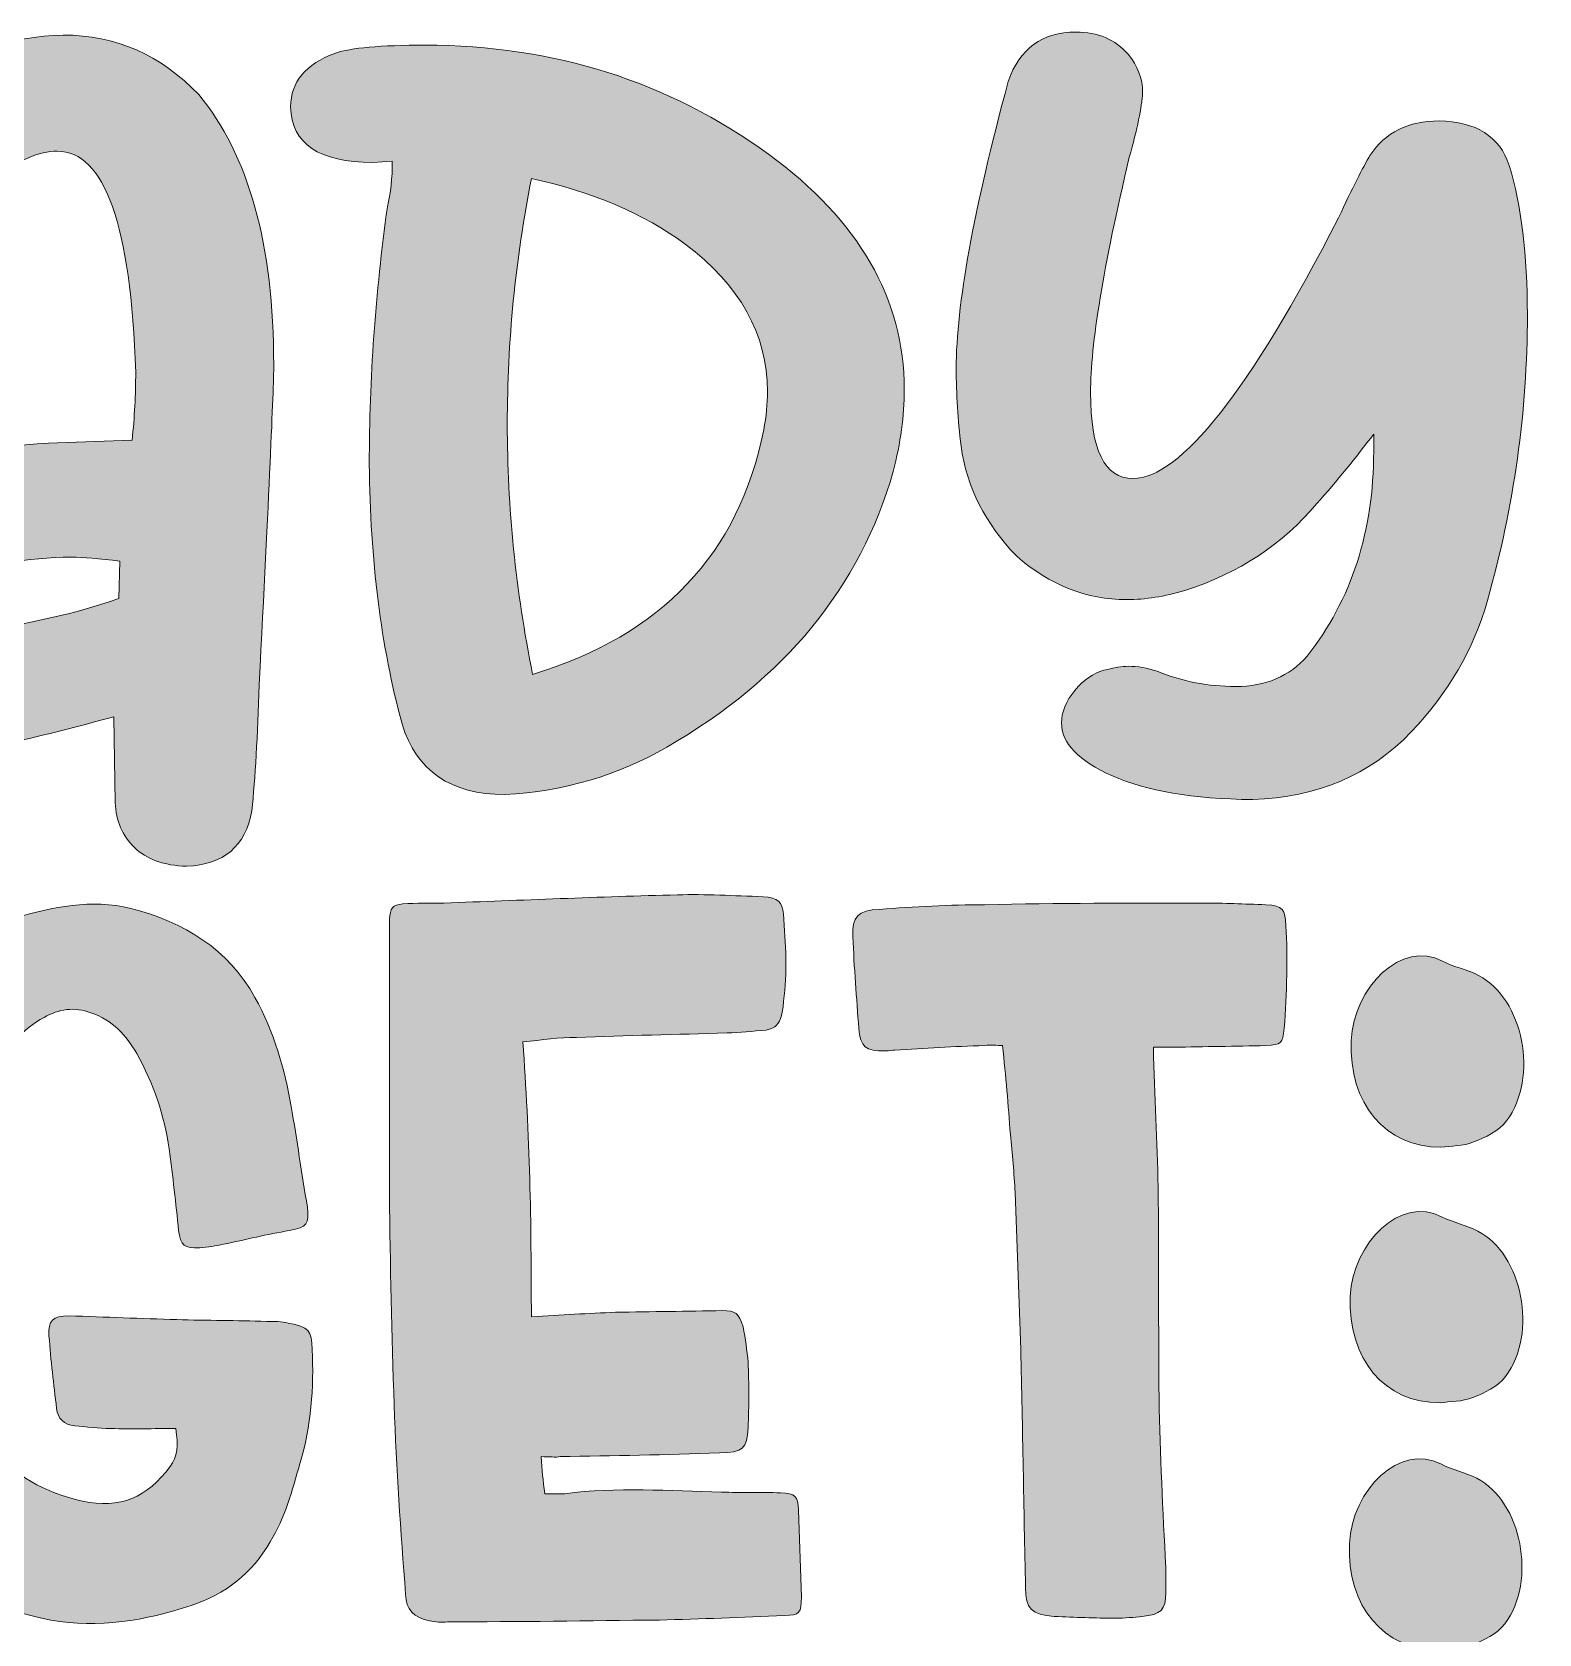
# Model space of a CAD drawing. Header units: inches. Extents: x 19 to 580, y -590 to -104.
# Drawn here: x 369.2 to 557, y -309.2 to -109.5 of the extents above; entities that cross this region are included whole.
import ezdxf

# ---------------------------------------------------------------- set-up
doc = ezdxf.new("R2010")
doc.units = ezdxf.units.IN
doc.header["$MEASUREMENT"] = 0
doc.layers.add('Layer 1', color=7, linetype='Continuous')

# ---------------------------------------------------------------- blocks, each defined once
blk = doc.blocks.new('block 4')
at = {"layer": 'Layer 1', "true_color": 0x2e3092}
h = blk.add_hatch(color=177, dxfattribs=at)
h.dxf.hatch_style = 2
edge = h.paths.add_edge_path()
edge.add_spline(control_points=[(521.31, -205.18), (513.87, -205.1), (508.04, -204.11), (503.82, -202.23), (499.59, -200.34), (497.48, -198.14), (497.48, -195.62), (497.48, -194.28), (498.03, -192.93), (499.14, -191.59), (500.25, -190.25), (501.45, -189.41), (502.76, -189.07), (504.07, -188.74), (505.07, -188.57), (505.78, -188.57), (506.98, -188.57), (508.19, -188.78), (509.4, -189.2), (512.51, -190.46), (515.78, -191.09), (519.2, -191.09), (522.92, -191.09), (525.88, -189.83), (528.1, -187.31), (533.63, -180.26), (536.39, -171.75), (536.39, -161.76), (536.39, -161.76), (536.39, -159.62), (536.39, -159.62), (534.18, -162.56), (531.82, -165.45), (529.3, -168.3), (525.08, -173.34), (519.6, -176.95), (512.86, -179.13), (510.35, -179.88), (507.94, -180.26), (505.62, -180.26), (500.6, -180.26), (496.02, -178.46), (491.9, -174.85), (487.98, -170.82), (485.67, -166.25), (484.96, -161.13), (484.56, -157.86), (484.36, -154.63), (484.36, -151.44), (484.36, -143.63), (486.52, -131.72), (490.84, -115.69), (492.25, -111.58), (495.07, -109.52), (499.29, -109.52), (502.01, -109.52), (504.17, -110.44), (505.78, -112.29), (506.98, -113.72), (507.59, -115.31), (507.59, -117.07), (507.48, -118.92), (506.93, -121.6), (505.93, -125.13), (502.71, -138.72), (501.1, -148.5), (501.1, -154.46), (501.1, -161.59), (502.86, -165.16), (506.38, -165.16), (512.31, -165.16), (520.86, -154.33), (532.02, -132.68), (533.73, -128.99), (535.04, -126.39), (535.94, -124.88), (537.85, -122.02), (540.71, -120.6), (544.54, -120.6), (549.16, -120.68), (552.08, -122.53), (553.29, -126.14), (554.79, -131.09), (555.55, -137.3), (555.55, -144.76), (555.55, -156.77), (553.89, -168.64), (550.57, -180.39), (548.86, -186.43), (545.69, -191.88), (541.07, -196.75), (535.94, -202.12), (529.35, -204.93), (521.31, -205.18)], knot_values=[0, 0, 0, 0, 1, 1, 1, 2, 2, 2, 3, 3, 3, 4, 4, 4, 5, 5, 5, 6, 6, 6, 7, 7, 7, 8, 8, 8, 9, 9, 9, 10, 10, 10, 11, 11, 11, 12, 12, 12, 13, 13, 13, 14, 14, 14, 15, 15, 15, 16, 16, 16, 17, 17, 17, 18, 18, 18, 19, 19, 19, 20, 20, 20, 21, 21, 21, 22, 22, 22, 23, 23, 23, 24, 24, 24, 25, 25, 25, 26, 26, 26, 27, 27, 27, 28, 28, 28, 29, 29, 29, 30, 30, 30, 31, 31, 31, 31], degree=3, periodic=1)
h = blk.add_hatch(color=177, dxfattribs=at)
h.dxf.hatch_style = 2
edge = h.paths.add_edge_path()
edge.add_spline(control_points=[(388.44, -213.49), (385.62, -213.41), (383.46, -212.63), (381.95, -211.16), (380.45, -209.69), (379.64, -207.83), (379.54, -205.56), (379.54, -205.56), (379.39, -194.86), (379.39, -194.86), (375.07, -196.04), (370.74, -197.13), (366.42, -198.14), (363.8, -198.72), (360.99, -199.02), (357.97, -199.02), (355.46, -199.02), (352.89, -198.76), (350.28, -198.26), (340.12, -196.16), (335.05, -191.17), (335.05, -183.28), (335.05, -180.35), (336.1, -177.37), (338.21, -174.35), (344.75, -166.21), (355.76, -161.68), (371.25, -160.75), (371.25, -160.75), (381.65, -160.37), (381.65, -160.37), (381.95, -157.52), (382.1, -154.71), (382.1, -151.94), (381.5, -133.56), (378.23, -124.37), (372.3, -124.37), (370.09, -124.37), (367.52, -125.46), (364.61, -127.65), (355.76, -134.02), (349.32, -141.87), (345.3, -151.18), (343.59, -156.05), (340.53, -158.48), (336.1, -158.48), (335.5, -158.48), (334.95, -158.44), (334.44, -158.36), (330.22, -157.27), (328.11, -154.83), (328.11, -151.06), (328.11, -149.72), (328.36, -148.42), (328.86, -147.16), (333.69, -135.16), (341.83, -125.09), (353.3, -116.95), (360.13, -112.33), (366.72, -109.98), (373.05, -109.9), (379.59, -109.9), (385.22, -112.37), (389.95, -117.32), (396.18, -124.79), (399.3, -136.04), (399.3, -151.06), (399.3, -154.08), (398.69, -167.34), (397.49, -190.83), (397.29, -197.3), (396.98, -202.54), (396.58, -206.57), (395.78, -211.02), (393.06, -213.32), (388.44, -213.49)], knot_values=[0, 0, 0, 0, 1, 1, 1, 2, 2, 2, 3, 3, 3, 4, 4, 4, 5, 5, 5, 6, 6, 6, 7, 7, 7, 8, 8, 8, 9, 9, 9, 10, 10, 10, 11, 11, 11, 12, 12, 12, 13, 13, 13, 14, 14, 14, 15, 15, 15, 16, 16, 16, 17, 17, 17, 18, 18, 18, 19, 19, 19, 20, 20, 20, 21, 21, 21, 22, 22, 22, 23, 23, 23, 24, 24, 24, 25, 25, 25, 25], degree=3, periodic=1)
edge = h.paths.add_edge_path()
edge.add_spline(control_points=[(357.07, -184.67), (357.07, -184.67), (358.88, -184.54), (358.88, -184.54), (366.62, -183.79), (373.66, -182.32), (379.99, -180.14), (379.99, -180.14), (380.14, -175.48), (380.14, -175.48), (377.53, -175.14), (375.52, -174.97), (374.11, -174.97), (368.58, -174.97), (363.3, -175.98), (358.27, -178), (354.96, -179.51), (353.3, -181.06), (353.3, -182.65), (353.3, -184), (354.55, -184.67), (357.07, -184.67)], knot_values=[0, 0, 0, 0, 1, 1, 1, 2, 2, 2, 3, 3, 3, 4, 4, 4, 5, 5, 5, 6, 6, 6, 7, 7, 7, 7], degree=3, periodic=1)
h = blk.add_hatch(color=177, dxfattribs=at)
h.dxf.hatch_style = 2
edge = h.paths.add_edge_path()
edge.add_spline(control_points=[(428.1, -204.56), (421.37, -204.56), (417.09, -201.62), (415.29, -195.74), (412.67, -186.09), (411.31, -175.31), (411.21, -163.39), (411.21, -152.74), (411.97, -142.04), (413.47, -131.3), (413.88, -129.62), (414.08, -127.73), (414.08, -125.63), (414.08, -125.63), (411.67, -125.76), (411.67, -125.76), (404.93, -125.76), (401.51, -123.45), (401.41, -118.83), (401.41, -115.73), (403.27, -113.51), (406.99, -112.16), (408.9, -111.49), (412.62, -111.16), (418.15, -111.16), (434.24, -111.16), (448.51, -115.69), (460.98, -124.75), (472.24, -132.98), (477.88, -142.75), (477.88, -154.08), (477.88, -157.35), (477.42, -160.75), (476.52, -164.28), (472.39, -178.71), (462.99, -190.16), (448.31, -198.64), (442.28, -202.16), (435.54, -204.14), (428.1, -204.56)], knot_values=[0, 0, 0, 0, 1, 1, 1, 2, 2, 2, 3, 3, 3, 4, 4, 4, 5, 5, 5, 6, 6, 6, 7, 7, 7, 8, 8, 8, 9, 9, 9, 10, 10, 10, 11, 11, 11, 12, 12, 12, 13, 13, 13, 13], degree=3, periodic=1)
edge = h.paths.add_edge_path()
edge.add_spline(control_points=[(431.57, -189.58), (447.66, -184.71), (457.26, -174.56), (460.38, -159.11), (460.68, -157.44), (460.83, -155.84), (460.83, -154.33), (460.83, -147.2), (457.41, -141.07), (450.58, -135.95), (445.45, -132.18), (439.06, -129.45), (431.42, -127.77), (429.41, -137.93), (428.41, -148.12), (428.41, -158.36), (428.41, -168.77), (429.46, -179.17), (431.57, -189.58)], knot_values=[0, 0, 0, 0, 1, 1, 1, 2, 2, 2, 3, 3, 3, 4, 4, 4, 5, 5, 5, 6, 6, 6, 6], degree=3, periodic=1)
at = {"layer": 'Layer 1', "lineweight": 0}
for points, knots in [([(521.31, -205.18), (513.87, -205.1), (508.04, -204.11), (503.82, -202.23), (499.59, -200.34), (497.48, -198.14), (497.48, -195.62), (497.48, -194.28), (498.03, -192.93), (499.14, -191.59), (500.25, -190.25), (501.45, -189.41), (502.76, -189.07), (504.07, -188.74), (505.07, -188.57), (505.78, -188.57), (506.98, -188.57), (508.19, -188.78), (509.4, -189.2), (512.51, -190.46), (515.78, -191.09), (519.2, -191.09), (522.92, -191.09), (525.88, -189.83), (528.1, -187.31), (533.63, -180.26), (536.39, -171.75), (536.39, -161.76), (536.39, -161.76), (536.39, -159.62), (536.39, -159.62), (534.18, -162.56), (531.82, -165.45), (529.3, -168.3), (525.08, -173.34), (519.6, -176.95), (512.86, -179.13), (510.35, -179.88), (507.94, -180.26), (505.62, -180.26), (500.6, -180.26), (496.02, -178.46), (491.9, -174.85), (487.98, -170.82), (485.67, -166.25), (484.96, -161.13), (484.56, -157.86), (484.36, -154.63), (484.36, -151.44), (484.36, -143.63), (486.52, -131.72), (490.84, -115.69), (492.25, -111.58), (495.07, -109.52), (499.29, -109.52), (502.01, -109.52), (504.17, -110.44), (505.78, -112.29), (506.98, -113.72), (507.59, -115.31), (507.59, -117.07), (507.48, -118.92), (506.93, -121.6), (505.93, -125.13), (502.71, -138.72), (501.1, -148.5), (501.1, -154.46), (501.1, -161.59), (502.86, -165.16), (506.38, -165.16), (512.31, -165.16), (520.86, -154.33), (532.02, -132.68), (533.73, -128.99), (535.04, -126.39), (535.94, -124.88), (537.85, -122.02), (540.71, -120.6), (544.54, -120.6), (549.16, -120.68), (552.08, -122.53), (553.29, -126.14), (554.79, -131.09), (555.55, -137.3), (555.55, -144.76), (555.55, -156.77), (553.89, -168.64), (550.57, -180.39), (548.86, -186.43), (545.69, -191.88), (541.07, -196.75), (535.94, -202.12), (529.35, -204.93), (521.31, -205.18)], [0, 0, 0, 0, 1, 1, 1, 2, 2, 2, 3, 3, 3, 4, 4, 4, 5, 5, 5, 6, 6, 6, 7, 7, 7, 8, 8, 8, 9, 9, 9, 10, 10, 10, 11, 11, 11, 12, 12, 12, 13, 13, 13, 14, 14, 14, 15, 15, 15, 16, 16, 16, 17, 17, 17, 18, 18, 18, 19, 19, 19, 20, 20, 20, 21, 21, 21, 22, 22, 22, 23, 23, 23, 24, 24, 24, 25, 25, 25, 26, 26, 26, 27, 27, 27, 28, 28, 28, 29, 29, 29, 30, 30, 30, 31, 31, 31, 31]), ([(388.44, -213.49), (385.62, -213.41), (383.46, -212.63), (381.95, -211.16), (380.45, -209.69), (379.64, -207.83), (379.54, -205.56), (379.54, -205.56), (379.39, -194.86), (379.39, -194.86), (375.07, -196.04), (370.74, -197.13), (366.42, -198.14), (363.8, -198.72), (360.99, -199.02), (357.97, -199.02), (355.46, -199.02), (352.89, -198.76), (350.28, -198.26), (340.12, -196.16), (335.05, -191.17), (335.05, -183.28), (335.05, -180.35), (336.1, -177.37), (338.21, -174.35), (344.75, -166.21), (355.76, -161.68), (371.25, -160.75), (371.25, -160.75), (381.65, -160.37), (381.65, -160.37), (381.95, -157.52), (382.1, -154.71), (382.1, -151.94), (381.5, -133.56), (378.23, -124.37), (372.3, -124.37), (370.09, -124.37), (367.52, -125.46), (364.61, -127.65), (355.76, -134.02), (349.32, -141.87), (345.3, -151.18), (343.59, -156.05), (340.53, -158.48), (336.1, -158.48), (335.5, -158.48), (334.95, -158.44), (334.44, -158.36), (330.22, -157.27), (328.11, -154.83), (328.11, -151.06), (328.11, -149.72), (328.36, -148.42), (328.86, -147.16), (333.69, -135.16), (341.83, -125.09), (353.3, -116.95), (360.13, -112.33), (366.72, -109.98), (373.05, -109.9), (379.59, -109.9), (385.22, -112.37), (389.95, -117.32), (396.18, -124.79), (399.3, -136.04), (399.3, -151.06), (399.3, -154.08), (398.69, -167.34), (397.49, -190.83), (397.29, -197.3), (396.98, -202.54), (396.58, -206.57), (395.78, -211.02), (393.06, -213.32), (388.44, -213.49)], [0, 0, 0, 0, 1, 1, 1, 2, 2, 2, 3, 3, 3, 4, 4, 4, 5, 5, 5, 6, 6, 6, 7, 7, 7, 8, 8, 8, 9, 9, 9, 10, 10, 10, 11, 11, 11, 12, 12, 12, 13, 13, 13, 14, 14, 14, 15, 15, 15, 16, 16, 16, 17, 17, 17, 18, 18, 18, 19, 19, 19, 20, 20, 20, 21, 21, 21, 22, 22, 22, 23, 23, 23, 24, 24, 24, 25, 25, 25, 25]), ([(428.1, -204.56), (421.37, -204.56), (417.09, -201.62), (415.29, -195.74), (412.67, -186.09), (411.31, -175.31), (411.21, -163.39), (411.21, -152.74), (411.97, -142.04), (413.47, -131.3), (413.88, -129.62), (414.08, -127.73), (414.08, -125.63), (414.08, -125.63), (411.67, -125.76), (411.67, -125.76), (404.93, -125.76), (401.51, -123.45), (401.41, -118.83), (401.41, -115.73), (403.27, -113.51), (406.99, -112.16), (408.9, -111.49), (412.62, -111.16), (418.15, -111.16), (434.24, -111.16), (448.51, -115.69), (460.98, -124.75), (472.24, -132.98), (477.88, -142.75), (477.88, -154.08), (477.88, -157.35), (477.42, -160.75), (476.52, -164.28), (472.39, -178.71), (462.99, -190.16), (448.31, -198.64), (442.28, -202.16), (435.54, -204.14), (428.1, -204.56)], [0, 0, 0, 0, 1, 1, 1, 2, 2, 2, 3, 3, 3, 4, 4, 4, 5, 5, 5, 6, 6, 6, 7, 7, 7, 8, 8, 8, 9, 9, 9, 10, 10, 10, 11, 11, 11, 12, 12, 12, 13, 13, 13, 13]), ([(431.57, -189.58), (447.66, -184.71), (457.26, -174.56), (460.38, -159.11), (460.68, -157.44), (460.83, -155.84), (460.83, -154.33), (460.83, -147.2), (457.41, -141.07), (450.58, -135.95), (445.45, -132.18), (439.06, -129.45), (431.42, -127.77), (429.41, -137.93), (428.41, -148.12), (428.41, -158.36), (428.41, -168.77), (429.46, -179.17), (431.57, -189.58)], [0, 0, 0, 0, 1, 1, 1, 2, 2, 2, 3, 3, 3, 4, 4, 4, 5, 5, 5, 6, 6, 6, 6]), ([(357.07, -184.67), (357.07, -184.67), (358.88, -184.54), (358.88, -184.54), (366.62, -183.79), (373.66, -182.32), (379.99, -180.14), (379.99, -180.14), (380.14, -175.48), (380.14, -175.48), (377.53, -175.14), (375.52, -174.97), (374.11, -174.97), (368.58, -174.97), (363.3, -175.98), (358.27, -178), (354.96, -179.51), (353.3, -181.06), (353.3, -182.65), (353.3, -184), (354.55, -184.67), (357.07, -184.67)], [0, 0, 0, 0, 1, 1, 1, 2, 2, 2, 3, 3, 3, 4, 4, 4, 5, 5, 5, 6, 6, 6, 7, 7, 7, 7])]:
    blk.add_open_spline(points, degree=3, knots=knots, dxfattribs=at)
blk = doc.blocks.new('block 6')
at = {"layer": 'Layer 1', "true_color": 0x00a550}
h = blk.add_hatch(color=114, dxfattribs=at)
h.dxf.hatch_style = 2
edge = h.paths.add_edge_path()
edge.add_spline(control_points=[(379.01, -283.57), (377.47, -283.57), (375.92, -283.34), (374.5, -283.23), (373.19, -283.12), (372.36, -282.33), (372.24, -281.08), (371.88, -278.03), (371.52, -275.09), (371.29, -272.03), (371.17, -270.11), (371.76, -269.54), (373.78, -269.54), (378.3, -269.66), (382.82, -269.88), (387.21, -270), (391.02, -270.11), (394.7, -270.11), (398.39, -270.22), (399.34, -270.22), (400.29, -270.22), (401.12, -270.45), (403.62, -270.9), (404.09, -271.35), (404.09, -273.73), (404.33, -278.48), (403.97, -283.23), (402.55, -287.98), (401.6, -291.26), (400.76, -294.66), (398.86, -297.71), (396.6, -301.56), (393.28, -304.27), (389, -305.63), (383.29, -307.55), (377.47, -308.46), (371.52, -307.44), (364.27, -306.08), (358.21, -303.03), (353.69, -297.26), (349.3, -291.49), (346.44, -285.04), (344.78, -278.25), (342.88, -271.02), (341.93, -263.66), (343, -256.2), (343.71, -250.65), (344.9, -245.23), (347.39, -240.14), (349.18, -236.29), (351.2, -232.56), (353.69, -229.05), (357.02, -224.41), (361.42, -221.36), (367.12, -219.89), (371.76, -218.64), (376.52, -217.51), (381.51, -218.76), (388.17, -220.45), (393.63, -223.85), (396.96, -229.84), (399.34, -234.14), (400.65, -238.78), (401.48, -243.42), (402.19, -247.6), (402.79, -251.79), (403.5, -255.97), (403.74, -258.12), (403.5, -258.46), (401.24, -258.91), (398.51, -259.36), (395.77, -260.04), (393.04, -260.61), (392.09, -260.83), (391.14, -260.95), (390.07, -261.06), (388.17, -261.17), (387.69, -260.72), (387.45, -258.91), (387.09, -255.52), (386.74, -252.12), (386.26, -248.73), (385.67, -244.55), (384.36, -240.59), (382.22, -236.85), (380.91, -234.59), (379.25, -232.67), (376.52, -231.76), (374.5, -230.97), (372.47, -231.31), (370.69, -232.33), (369.38, -233.01), (368.2, -234.03), (367.12, -235.04), (365.7, -236.52), (364.39, -238.1), (362.96, -239.68), (361.3, -241.72), (360.11, -243.87), (359.28, -246.36), (356.78, -253.71), (355.71, -261.17), (356.67, -268.87), (357.38, -275.2), (359.76, -280.97), (363.92, -285.95), (366.89, -289.34), (370.81, -291.6), (375.45, -292.62), (380.2, -293.64), (383.53, -292.17), (386.38, -288.32), (387.33, -287.08), (387.45, -285.72), (387.09, -283.57), (384.36, -283.57), (381.63, -283.68), (379.01, -283.57)], knot_values=[0, 0, 0, 0, 1, 1, 1, 2, 2, 2, 3, 3, 3, 4, 4, 4, 5, 5, 5, 6, 6, 6, 7, 7, 7, 8, 8, 8, 9, 9, 9, 10, 10, 10, 11, 11, 11, 12, 12, 12, 13, 13, 13, 14, 14, 14, 15, 15, 15, 16, 16, 16, 17, 17, 17, 18, 18, 18, 19, 19, 19, 20, 20, 20, 21, 21, 21, 22, 22, 22, 23, 23, 23, 24, 24, 24, 25, 25, 25, 26, 26, 26, 27, 27, 27, 28, 28, 28, 29, 29, 29, 30, 30, 30, 31, 31, 31, 32, 32, 32, 33, 33, 33, 34, 34, 34, 35, 35, 35, 36, 36, 36, 37, 37, 37, 38, 38, 38, 39, 39, 39, 39], degree=3, periodic=1)
h = blk.add_hatch(color=114, dxfattribs=at)
h.dxf.hatch_style = 2
edge = h.paths.add_edge_path()
edge.add_spline(control_points=[(441.89, -269.09), (446.41, -268.98), (450.81, -268.98), (455.21, -268.87), (456.87, -268.87), (457.23, -269.21), (457.82, -270.9), (458.06, -272.37), (458.3, -273.84), (458.42, -275.31), (458.54, -278.03), (458.54, -280.74), (458.42, -283.46), (458.3, -286.17), (457.82, -286.51), (454.85, -286.62), (448.19, -286.85), (441.54, -286.96), (435, -287.08), (434.41, -287.19), (433.69, -287.08), (432.62, -287.08), (432.74, -288.77), (432.86, -290.02), (433.1, -291.71), (433.1, -291.71), (435.59, -291.71), (435.59, -291.71), (442.01, -290.81), (448.67, -291.38), (455.09, -291.49), (457.58, -291.6), (459.96, -291.49), (462.46, -291.6), (464.36, -291.71), (464.6, -291.94), (464.72, -293.75), (464.72, -293.75), (465.07, -304.61), (465.07, -304.61), (465.07, -306.53), (464.84, -306.87), (462.93, -306.87), (457.7, -307.1), (452.47, -307.32), (447.36, -307.44), (438.57, -307.55), (429.77, -307.66), (420.97, -307.66), (420.26, -307.78), (419.43, -307.66), (418.72, -307.55), (416.81, -307.21), (415.74, -306.08), (415.74, -304.27), (415.15, -296.35), (414.56, -288.55), (414.32, -280.63), (413.96, -271.92), (413.84, -263.1), (413.72, -254.39), (413.72, -254.39), (413.72, -223.28), (413.72, -223.28), (413.72, -222.15), (413.72, -221.13), (413.72, -220.11), (413.84, -218.76), (414.08, -218.3), (415.39, -218.19), (417.05, -218.08), (418.83, -218.08), (420.5, -218.08), (430.13, -217.74), (439.87, -217.29), (449.62, -217.06), (453.07, -216.95), (456.63, -217.17), (460.32, -217.29), (462.1, -217.4), (462.7, -217.96), (462.82, -219.44), (463.05, -223.17), (463.41, -226.79), (462.82, -230.29), (462.82, -230.97), (462.7, -231.54), (462.58, -232.1), (462.34, -233.12), (461.86, -233.69), (460.68, -233.91), (459.01, -234.03), (457.35, -234.25), (455.8, -234.25), (449.5, -234.48), (443.2, -234.59), (437.02, -234.82), (434.88, -234.82), (432.74, -235.16), (430.36, -235.38), (430.72, -241.04), (431.08, -246.81), (431.2, -252.46), (431.43, -258.12), (431.32, -263.78), (431.43, -269.66), (435.12, -269.43), (438.57, -269.21), (441.89, -269.09)], knot_values=[0, 0, 0, 0, 1, 1, 1, 2, 2, 2, 3, 3, 3, 4, 4, 4, 5, 5, 5, 6, 6, 6, 7, 7, 7, 8, 8, 8, 9, 9, 9, 10, 10, 10, 11, 11, 11, 12, 12, 12, 13, 13, 13, 14, 14, 14, 15, 15, 15, 16, 16, 16, 17, 17, 17, 18, 18, 18, 19, 19, 19, 20, 20, 20, 21, 21, 21, 22, 22, 22, 23, 23, 23, 24, 24, 24, 25, 25, 25, 26, 26, 26, 27, 27, 27, 28, 28, 28, 29, 29, 29, 30, 30, 30, 31, 31, 31, 32, 32, 32, 33, 33, 33, 34, 34, 34, 35, 35, 35, 36, 36, 36, 36], degree=3, periodic=1)
h = blk.add_hatch(color=114, dxfattribs=at)
h.dxf.hatch_style = 2
edge = h.paths.add_edge_path()
edge.add_spline(control_points=[(509.53, -253.48), (509.65, -262.19), (509.53, -271.13), (509.65, -279.84), (509.77, -286.85), (510.12, -293.75), (510.48, -300.88), (510.48, -300.88), (510.48, -304.04), (510.48, -304.04), (510.48, -306.19), (509.89, -306.76), (507.51, -306.99), (506.56, -307.1), (505.37, -307.21), (504.18, -307.21), (501.68, -307.21), (499.19, -307.1), (496.57, -306.99), (493.72, -306.76), (493.01, -306.08), (493.01, -303.37), (492.77, -293.52), (492.65, -283.57), (492.41, -273.73), (492.41, -273.73), (491.7, -254.16), (491.7, -254.16), (491.58, -251.79), (491.34, -249.3), (491.11, -246.92), (490.87, -243.3), (490.51, -239.68), (490.15, -235.84), (489.44, -235.84), (488.61, -235.72), (487.9, -235.84), (484.09, -235.95), (480.41, -236.18), (476.72, -236.4), (476.37, -236.4), (476.01, -236.52), (475.53, -236.52), (473.04, -236.52), (472.44, -236.06), (472.21, -233.69), (471.97, -229.96), (471.61, -226.11), (471.49, -222.26), (471.37, -219.77), (472.09, -218.98), (474.82, -218.87), (479.1, -218.53), (483.62, -218.3), (487.9, -218.3), (496.93, -218.08), (506.08, -218.08), (515.12, -218.08), (517.73, -218.08), (520.23, -218.19), (522.96, -218.3), (525.1, -218.42), (525.34, -218.87), (525.46, -220.91), (525.58, -222.94), (525.58, -225.09), (525.58, -227.01), (525.46, -229.28), (525.46, -231.54), (525.22, -233.69), (525.1, -235.61), (524.86, -235.72), (522.96, -235.84), (519.16, -235.95), (515.24, -235.95), (511.55, -236.06), (511.55, -236.06), (508.93, -236.06), (508.93, -236.06), (509.05, -242.17), (509.41, -247.83), (509.53, -253.48)], knot_values=[0, 0, 0, 0, 1, 1, 1, 2, 2, 2, 3, 3, 3, 4, 4, 4, 5, 5, 5, 6, 6, 6, 7, 7, 7, 8, 8, 8, 9, 9, 9, 10, 10, 10, 11, 11, 11, 12, 12, 12, 13, 13, 13, 14, 14, 14, 15, 15, 15, 16, 16, 16, 17, 17, 17, 18, 18, 18, 19, 19, 19, 20, 20, 20, 21, 21, 21, 22, 22, 22, 23, 23, 23, 24, 24, 24, 25, 25, 25, 26, 26, 26, 27, 27, 27, 27], degree=3, periodic=1)
at = {"layer": 'Layer 1', "lineweight": 0}
for points, knots in [([(379.01, -283.57), (377.47, -283.57), (375.92, -283.34), (374.5, -283.23), (373.19, -283.12), (372.36, -282.33), (372.24, -281.08), (371.88, -278.03), (371.52, -275.09), (371.29, -272.03), (371.17, -270.11), (371.76, -269.54), (373.78, -269.54), (378.3, -269.66), (382.82, -269.88), (387.21, -270), (391.02, -270.11), (394.7, -270.11), (398.39, -270.22), (399.34, -270.22), (400.29, -270.22), (401.12, -270.45), (403.62, -270.9), (404.09, -271.35), (404.09, -273.73), (404.33, -278.48), (403.97, -283.23), (402.55, -287.98), (401.6, -291.26), (400.76, -294.66), (398.86, -297.71), (396.6, -301.56), (393.28, -304.27), (389, -305.63), (383.29, -307.55), (377.47, -308.46), (371.52, -307.44), (364.27, -306.08), (358.21, -303.03), (353.69, -297.26), (349.3, -291.49), (346.44, -285.04), (344.78, -278.25), (342.88, -271.02), (341.93, -263.66), (343, -256.2), (343.71, -250.65), (344.9, -245.23), (347.39, -240.14), (349.18, -236.29), (351.2, -232.56), (353.69, -229.05), (357.02, -224.41), (361.42, -221.36), (367.12, -219.89), (371.76, -218.64), (376.52, -217.51), (381.51, -218.76), (388.17, -220.45), (393.63, -223.85), (396.96, -229.84), (399.34, -234.14), (400.65, -238.78), (401.48, -243.42), (402.19, -247.6), (402.79, -251.79), (403.5, -255.97), (403.74, -258.12), (403.5, -258.46), (401.24, -258.91), (398.51, -259.36), (395.77, -260.04), (393.04, -260.61), (392.09, -260.83), (391.14, -260.95), (390.07, -261.06), (388.17, -261.17), (387.69, -260.72), (387.45, -258.91), (387.09, -255.52), (386.74, -252.12), (386.26, -248.73), (385.67, -244.55), (384.36, -240.59), (382.22, -236.85), (380.91, -234.59), (379.25, -232.67), (376.52, -231.76), (374.5, -230.97), (372.47, -231.31), (370.69, -232.33), (369.38, -233.01), (368.2, -234.03), (367.12, -235.04), (365.7, -236.52), (364.39, -238.1), (362.96, -239.68), (361.3, -241.72), (360.11, -243.87), (359.28, -246.36), (356.78, -253.71), (355.71, -261.17), (356.67, -268.87), (357.38, -275.2), (359.76, -280.97), (363.92, -285.95), (366.89, -289.34), (370.81, -291.6), (375.45, -292.62), (380.2, -293.64), (383.53, -292.17), (386.38, -288.32), (387.33, -287.08), (387.45, -285.72), (387.09, -283.57), (384.36, -283.57), (381.63, -283.68), (379.01, -283.57)], [0, 0, 0, 0, 1, 1, 1, 2, 2, 2, 3, 3, 3, 4, 4, 4, 5, 5, 5, 6, 6, 6, 7, 7, 7, 8, 8, 8, 9, 9, 9, 10, 10, 10, 11, 11, 11, 12, 12, 12, 13, 13, 13, 14, 14, 14, 15, 15, 15, 16, 16, 16, 17, 17, 17, 18, 18, 18, 19, 19, 19, 20, 20, 20, 21, 21, 21, 22, 22, 22, 23, 23, 23, 24, 24, 24, 25, 25, 25, 26, 26, 26, 27, 27, 27, 28, 28, 28, 29, 29, 29, 30, 30, 30, 31, 31, 31, 32, 32, 32, 33, 33, 33, 34, 34, 34, 35, 35, 35, 36, 36, 36, 37, 37, 37, 38, 38, 38, 39, 39, 39, 39]), ([(441.89, -269.09), (446.41, -268.98), (450.81, -268.98), (455.21, -268.87), (456.87, -268.87), (457.23, -269.21), (457.82, -270.9), (458.06, -272.37), (458.3, -273.84), (458.42, -275.31), (458.54, -278.03), (458.54, -280.74), (458.42, -283.46), (458.3, -286.17), (457.82, -286.51), (454.85, -286.62), (448.19, -286.85), (441.54, -286.96), (435, -287.08), (434.41, -287.19), (433.69, -287.08), (432.62, -287.08), (432.74, -288.77), (432.86, -290.02), (433.1, -291.71), (433.1, -291.71), (435.59, -291.71), (435.59, -291.71), (442.01, -290.81), (448.67, -291.38), (455.09, -291.49), (457.58, -291.6), (459.96, -291.49), (462.46, -291.6), (464.36, -291.71), (464.6, -291.94), (464.72, -293.75), (464.72, -293.75), (465.07, -304.61), (465.07, -304.61), (465.07, -306.53), (464.84, -306.87), (462.93, -306.87), (457.7, -307.1), (452.47, -307.32), (447.36, -307.44), (438.57, -307.55), (429.77, -307.66), (420.97, -307.66), (420.26, -307.78), (419.43, -307.66), (418.72, -307.55), (416.81, -307.21), (415.74, -306.08), (415.74, -304.27), (415.15, -296.35), (414.56, -288.55), (414.32, -280.63), (413.96, -271.92), (413.84, -263.1), (413.72, -254.39), (413.72, -254.39), (413.72, -223.28), (413.72, -223.28), (413.72, -222.15), (413.72, -221.13), (413.72, -220.11), (413.84, -218.76), (414.08, -218.3), (415.39, -218.19), (417.05, -218.08), (418.83, -218.08), (420.5, -218.08), (430.13, -217.74), (439.87, -217.29), (449.62, -217.06), (453.07, -216.95), (456.63, -217.17), (460.32, -217.29), (462.1, -217.4), (462.7, -217.96), (462.82, -219.44), (463.05, -223.17), (463.41, -226.79), (462.82, -230.29), (462.82, -230.97), (462.7, -231.54), (462.58, -232.1), (462.34, -233.12), (461.86, -233.69), (460.68, -233.91), (459.01, -234.03), (457.35, -234.25), (455.8, -234.25), (449.5, -234.48), (443.2, -234.59), (437.02, -234.82), (434.88, -234.82), (432.74, -235.16), (430.36, -235.38), (430.72, -241.04), (431.08, -246.81), (431.2, -252.46), (431.43, -258.12), (431.32, -263.78), (431.43, -269.66), (435.12, -269.43), (438.57, -269.21), (441.89, -269.09)], [0, 0, 0, 0, 1, 1, 1, 2, 2, 2, 3, 3, 3, 4, 4, 4, 5, 5, 5, 6, 6, 6, 7, 7, 7, 8, 8, 8, 9, 9, 9, 10, 10, 10, 11, 11, 11, 12, 12, 12, 13, 13, 13, 14, 14, 14, 15, 15, 15, 16, 16, 16, 17, 17, 17, 18, 18, 18, 19, 19, 19, 20, 20, 20, 21, 21, 21, 22, 22, 22, 23, 23, 23, 24, 24, 24, 25, 25, 25, 26, 26, 26, 27, 27, 27, 28, 28, 28, 29, 29, 29, 30, 30, 30, 31, 31, 31, 32, 32, 32, 33, 33, 33, 34, 34, 34, 35, 35, 35, 36, 36, 36, 36]), ([(509.53, -253.48), (509.65, -262.19), (509.53, -271.13), (509.65, -279.84), (509.77, -286.85), (510.12, -293.75), (510.48, -300.88), (510.48, -300.88), (510.48, -304.04), (510.48, -304.04), (510.48, -306.19), (509.89, -306.76), (507.51, -306.99), (506.56, -307.1), (505.37, -307.21), (504.18, -307.21), (501.68, -307.21), (499.19, -307.1), (496.57, -306.99), (493.72, -306.76), (493.01, -306.08), (493.01, -303.37), (492.77, -293.52), (492.65, -283.57), (492.41, -273.73), (492.41, -273.73), (491.7, -254.16), (491.7, -254.16), (491.58, -251.79), (491.34, -249.3), (491.11, -246.92), (490.87, -243.3), (490.51, -239.68), (490.15, -235.84), (489.44, -235.84), (488.61, -235.72), (487.9, -235.84), (484.09, -235.95), (480.41, -236.18), (476.72, -236.4), (476.37, -236.4), (476.01, -236.52), (475.53, -236.52), (473.04, -236.52), (472.44, -236.06), (472.21, -233.69), (471.97, -229.96), (471.61, -226.11), (471.49, -222.26), (471.37, -219.77), (472.09, -218.98), (474.82, -218.87), (479.1, -218.53), (483.62, -218.3), (487.9, -218.3), (496.93, -218.08), (506.08, -218.08), (515.12, -218.08), (517.73, -218.08), (520.23, -218.19), (522.96, -218.3), (525.1, -218.42), (525.34, -218.87), (525.46, -220.91), (525.58, -222.94), (525.58, -225.09), (525.58, -227.01), (525.46, -229.28), (525.46, -231.54), (525.22, -233.69), (525.1, -235.61), (524.86, -235.72), (522.96, -235.84), (519.16, -235.95), (515.24, -235.95), (511.55, -236.06), (511.55, -236.06), (508.93, -236.06), (508.93, -236.06), (509.05, -242.17), (509.41, -247.83), (509.53, -253.48)], [0, 0, 0, 0, 1, 1, 1, 2, 2, 2, 3, 3, 3, 4, 4, 4, 5, 5, 5, 6, 6, 6, 7, 7, 7, 8, 8, 8, 9, 9, 9, 10, 10, 10, 11, 11, 11, 12, 12, 12, 13, 13, 13, 14, 14, 14, 15, 15, 15, 16, 16, 16, 17, 17, 17, 18, 18, 18, 19, 19, 19, 20, 20, 20, 21, 21, 21, 22, 22, 22, 23, 23, 23, 24, 24, 24, 25, 25, 25, 26, 26, 26, 27, 27, 27, 27])]:
    blk.add_open_spline(points, degree=3, knots=knots, dxfattribs=at)
blk = doc.blocks.new('block 8')
at = {"layer": 'Layer 1', "true_color": 0xf05a28}
h = blk.add_hatch(color=20, dxfattribs=at)
h.dxf.hatch_style = 2
edge = h.paths.add_edge_path()
edge.add_spline(control_points=[(544.78, -248.51), (537.82, -248.53), (533.26, -243.01), (533.59, -235.24), (533.88, -228.52), (539.96, -222.65), (544.96, -225.31), (546.4, -226.08), (548.02, -226.34), (549.47, -227.1), (555.04, -230), (556.99, -239.82), (552.95, -245.23), (551.97, -246.55), (550.31, -247.28), (548.85, -247.86), (547.52, -248.38), (546.03, -248.33), (544.78, -248.51)], knot_values=[0, 0, 0, 0, 1, 1, 1, 2, 2, 2, 3, 3, 3, 4, 4, 4, 5, 5, 5, 6, 6, 6, 6], degree=3, periodic=1)
h = blk.add_hatch(color=20, dxfattribs=at)
h.dxf.hatch_style = 2
edge = h.paths.add_edge_path()
edge.add_spline(control_points=[(544.67, -280.37), (537.71, -280.39), (533.15, -274.87), (533.48, -267.1), (533.76, -260.38), (539.85, -254.51), (544.85, -257.17), (546.29, -257.93), (547.91, -258.2), (549.36, -258.96), (554.93, -261.86), (556.88, -271.68), (552.84, -277.08), (551.86, -278.4), (550.2, -279.14), (548.74, -279.71), (547.41, -280.24), (545.92, -280.19), (544.67, -280.37)], knot_values=[0, 0, 0, 0, 1, 1, 1, 2, 2, 2, 3, 3, 3, 4, 4, 4, 5, 5, 5, 6, 6, 6, 6], degree=3, periodic=1)
h = blk.add_hatch(color=20, dxfattribs=at)
h.dxf.hatch_style = 2
edge = h.paths.add_edge_path()
edge.add_spline(control_points=[(544.56, -311.19), (537.61, -311.21), (533.04, -305.69), (533.37, -297.92), (533.66, -291.2), (539.74, -285.33), (544.74, -287.99), (546.19, -288.76), (547.8, -289.02), (549.25, -289.78), (554.82, -292.68), (556.77, -302.5), (552.74, -307.91), (551.75, -309.23), (550.09, -309.96), (548.63, -310.54), (547.3, -311.06), (545.82, -311.01), (544.56, -311.19)], knot_values=[0, 0, 0, 0, 1, 1, 1, 2, 2, 2, 3, 3, 3, 4, 4, 4, 5, 5, 5, 6, 6, 6, 6], degree=3, periodic=1)
at = {"layer": 'Layer 1', "lineweight": 0}
for points in [[(544.78, -248.51), (537.82, -248.53), (533.26, -243.01), (533.59, -235.24), (533.88, -228.52), (539.96, -222.65), (544.96, -225.31), (546.4, -226.08), (548.02, -226.34), (549.47, -227.1), (555.04, -230), (556.99, -239.82), (552.95, -245.23), (551.97, -246.55), (550.31, -247.28), (548.85, -247.86), (547.52, -248.38), (546.03, -248.33), (544.78, -248.51)], [(544.67, -280.37), (537.71, -280.39), (533.15, -274.87), (533.48, -267.1), (533.76, -260.38), (539.85, -254.51), (544.85, -257.17), (546.29, -257.93), (547.91, -258.2), (549.36, -258.96), (554.93, -261.86), (556.88, -271.68), (552.84, -277.08), (551.86, -278.4), (550.2, -279.14), (548.74, -279.71), (547.41, -280.24), (545.92, -280.19), (544.67, -280.37)], [(544.56, -311.19), (537.61, -311.21), (533.04, -305.69), (533.37, -297.92), (533.66, -291.2), (539.74, -285.33), (544.74, -287.99), (546.19, -288.76), (547.8, -289.02), (549.25, -289.78), (554.82, -292.68), (556.77, -302.5), (552.74, -307.91), (551.75, -309.23), (550.09, -309.96), (548.63, -310.54), (547.3, -311.06), (545.82, -311.01), (544.56, -311.19)]]:
    blk.add_open_spline(points, degree=3, knots=[0, 0, 0, 0, 1, 1, 1, 2, 2, 2, 3, 3, 3, 4, 4, 4, 5, 5, 5, 6, 6, 6, 6], dxfattribs=at)

msp = doc.modelspace()

# ---------------------------------------------------------------- block references
at = {"layer": 'Layer 1'}
for name in ['block 4', 'block 6', 'block 8']:
    msp.add_blockref(name, (0, 0), dxfattribs=at)

doc.saveas('drawing.dxf')
